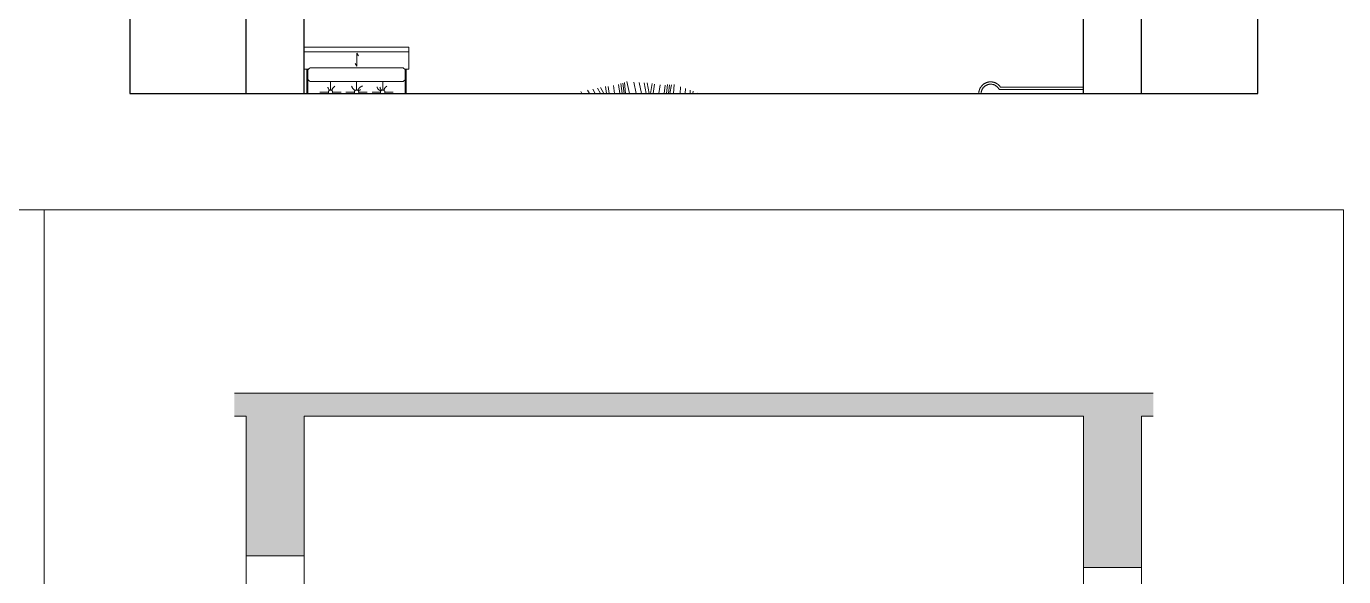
# Model space of a CAD drawing. Header units: millimetres. Extents: x 3162 to 221128, y -144913 to 11496.
# Drawn here: x 46602 to 52266, y -63737 to -61372 of the extents above; entities that cross this region are included whole.
import ezdxf
from ezdxf.xclip import XClip

# ---------------------------------------------------------------- set-up
doc = ezdxf.new("R2010")
doc.units = ezdxf.units.MM
doc.header["$LTSCALE"] = 10
doc.header["$XCLIPFRAME"] = 2
doc.linetypes.add('DASH', pattern=[8.89, 6.35, -2.54])
doc.linetypes.add('HIDDEN', pattern=[9.525, 6.35, -3.175])
for name, color, linetype, lineweight in [('Drawing【图框、表格】', 150, 'Continuous', 0), ('FC-Hatch【平面填充】', 250, 'Continuous', 0), ('FF-【活动成品家具】', 51, 'Continuous', 0), ('Hidden【虚线】', 136, 'DASH', 0), ('Wall【立面墙】', 252, 'Continuous', 0)]:
    doc.layers.add(name, color=color, linetype=linetype, lineweight=lineweight)
doc.layers.add('WALL【墙体】', color=7, linetype='Continuous')

# ---------------------------------------------------------------- blocks, each defined once
blk = doc.blocks.new('贵妃椅22')
for p, q in [((100, 0), (100, 600)), ((100, 600), (228.7, 600)), ((127.1, 600), (127.1, 0)), ((228.7, 600), (228.7, 585)), ((228.7, 585), (228.7, 585)), ((228.7, 585), (825, 585)), ((228.7, 585), (228.7, 576)), ((234, 579), (287.5, 579)), ((244.8, 579), (825, 579)), ((1223.7, 585), (825, 585)), ((1164.9, 579), (825, 579)), ((1218.4, 579), (1164.9, 579)), ((1350, 600), (1223.7, 600)), ((1223.7, 585), (1223.7, 600)), ((1223.7, 585), (1223.7, 585)), ((1223.7, 585), (1223.7, 576)), ((1322.9, 600), (1322.9, 0)), ((1350, 0), (1350, 600)), ((243.4, 15), (825, 15)), ((244.8, 21), (825, 21)), ((1164.9, 21), (825, 21)), ((1223.7, 15), (825, 15)), ((1218.2, 21), (1164.9, 21)), ((1223.7, 24), (1223.7, 15)), ((1223.7, 15), (1223.7, 0)), ((100, 0), (228.7, 0)), ((1350, 0), (1223.7, 0))]:
    blk.add_line(p, q)
at = {"color": 8, "ltscale": 150}
for p, q in [((220.9, 39.5), (220.9, 560.5)), ((300.9, 39.5), (300.9, 560.5)), ((1151.5, 39.5), (1151.5, 560.5)), ((1231.6, 39.5), (1231.6, 560.5)), ((158.9, 307.5), (142.9, 298.6)), ((1256.3, 307.5), (1240.3, 298.6)), ((142.9, 298.6), (208.4, 298.6)), ((208.4, 298.6), (192.4, 289.7)), ((1240.3, 298.6), (1314.6, 298.6)), ((1314.6, 298.6), (1298.6, 289.7))]:
    blk.add_line(p, q, dxfattribs=at)
at = {"color": 8, "linetype": 'HIDDEN', "ltscale": 150}
for p, q in [((361.2, 462), (361.2, 510.4)), ((543.7, 462), (543.7, 510.4)), ((726.2, 462), (726.2, 510.4)), ((908.7, 462), (908.7, 510.4)), ((1091.2, 462), (1091.2, 510.4)), ((348.7, 449.5), (304.9, 449.5)), ((361.2, 437), (361.2, 388.8)), ((373.7, 449.5), (424.7, 449.5)), ((531.2, 449.5), (484.8, 449.5)), ((543.7, 437), (543.7, 388.8)), ((556.2, 449.5), (607.2, 449.5)), ((713.7, 449.5), (667.3, 449.5)), ((726.2, 437), (726.2, 388.8)), ((738.7, 449.5), (789.8, 449.5)), ((896.2, 449.5), (845.2, 449.5)), ((908.7, 437), (908.7, 388.8)), ((921.2, 449.5), (967.6, 449.5)), ((1078.7, 449.5), (1027.7, 449.5)), ((1091.2, 437), (1091.2, 388.8)), ((1103.7, 449.5), (1147.6, 449.5)), ((361.2, 312.5), (361.2, 360.8)), ((543.7, 312.5), (543.7, 360.8)), ((726.2, 312.5), (726.2, 360.8)), ((908.7, 312.5), (908.7, 360.8)), ((1091.2, 312.5), (1091.2, 360.8)), ((348.7, 300), (304.9, 300)), ((361.2, 287.5), (361.2, 239.1)), ((373.7, 300), (424.7, 300)), ((531.2, 300), (484.8, 300)), ((543.7, 287.5), (543.7, 239.1)), ((556.2, 300), (607.2, 300)), ((713.7, 300), (667.3, 300)), ((726.2, 287.5), (726.2, 239.1)), ((738.7, 300), (789.8, 300)), ((896.2, 300), (845.2, 300)), ((908.7, 287.5), (908.7, 239.1)), ((921.2, 300), (967.6, 300)), ((1078.7, 300), (1027.7, 300)), ((1091.2, 287.5), (1091.2, 239.1)), ((1103.7, 300), (1147.6, 300)), ((361.2, 163), (361.2, 211.2)), ((543.7, 163), (543.7, 211.2)), ((726.2, 163), (726.2, 211.2)), ((908.7, 163), (908.7, 211.2)), ((1091.2, 163), (1091.2, 211.2)), ((348.7, 150.5), (304.9, 150.5)), ((361.2, 138), (361.2, 89.6)), ((373.7, 150.5), (424.7, 150.5)), ((531.2, 150.5), (484.8, 150.5)), ((543.7, 138), (543.7, 89.6)), ((556.2, 150.5), (607.2, 150.5)), ((713.7, 150.5), (667.3, 150.5)), ((724.6, 138), (724.6, 89.6)), ((738.7, 150.5), (789.8, 150.5)), ((896.2, 150.5), (845.2, 150.5)), ((908.7, 138), (908.7, 89.6)), ((921.2, 150.5), (967.6, 150.5)), ((1078.7, 150.5), (1027.7, 150.5)), ((1091.2, 138), (1091.2, 89.6)), ((1103.7, 150.5), (1147.6, 150.5))]:
    blk.add_line(p, q, dxfattribs=at)
at = {"linetype": 'HIDDEN', "ltscale": 150}
for p, q in [((228.7, 24), (228.7, 15)), ((243.4, 15), (228.7, 15)), ((228.7, 15), (228.7, 0)), ((234.2, 21), (287.5, 21))]:
    blk.add_line(p, q, dxfattribs=at)
for points in [[(234.2, 585), (234.2, 585), (287.5, 585)], [(1218.2, 585), (1218.2, 585), (1164.9, 585)], [(1164.9, 15), (1164.9, 15), (1218.2, 15)]]:
    blk.add_lwpolyline(points)
blk.add_lwpolyline([(287.5, 15), (287.5, 15), (234.2, 15)], dxfattribs=at)
at = {"color": 8, "linetype": 'HIDDEN', "ltscale": 150}
for centre in [(361.2, 449.5), (543.7, 449.5), (726.2, 449.5), (908.7, 449.5), (1091.2, 449.5), (361.2, 300), (543.7, 300), (726.2, 300), (908.7, 300), (1091.2, 300), (361.2, 150.5), (543.7, 150.5), (726.2, 150.5), (908.7, 150.5), (1091.2, 150.5)]:
    blk.add_circle(centre, 12.5, dxfattribs=at)
at = {"color": 8, "ltscale": 150}
for centre, start, end in [((241, 560.1), 110.22248, 178.83955), ((280.7, 560.1), 1.16045, 69.77752), ((1171.7, 560.1), 110.22248, 178.83955), ((1211.4, 560.1), 1.16045, 69.77752), ((1171.7, 39.9), 181.16045, 249.77752), ((1211.4, 39.9), 290.22248, 358.83955)]:
    blk.add_arc(centre, 20.1, start, end, dxfattribs=at)
for centre, radius, start, end in [((235.4, 582), 3.24, 111.9991, 248.0009), ((287.1, 582), 3.03, 278.61643, 81.38357), ((1165.4, 582), 3.03, 98.61643, 261.38357), ((1217, 582), 3.24, 291.9991, 68.0009), ((1216.6, 18), 3.38, 297.56224, 62.43776)]:
    blk.add_arc(centre, radius, start, end)
at = {"color": 8, "linetype": 'HIDDEN', "ltscale": 150}
for centre, radius, start, end in [((293.3, 410.9), 75.5, 38.78261, 66.19468), ((390, 458.6), 25.2, 96.86055, 173.3873), ((390.7, 435.6), 32.3, 100.33506, 132.54426), ((508.5, 454), 25.2, 6.6127, 83.13945), ((507.7, 431), 32.3, 45.20112, 79.66494), ((591.1, 430.5), 47.7, 110.16454, 149.56526), ((665.5, 423.9), 60.6, 33.1364, 67.72118), ((754.6, 458.7), 25.2, 96.86055, 173.3873), ((755.4, 435.7), 32.3, 100.33506, 132.31031), ((861.3, 430.5), 47.7, 30.43474, 69.83546), ((943.9, 454), 25.2, 96.86055, 173.3873), ((944.7, 431), 32.3, 100.33506, 134.79888), ((1042.3, 432.3), 47.7, 33.06424, 69.83546), ((1125.7, 432.7), 32.3, 100.33506, 134.79888), ((364.3, 403.1), 44.6, 109.38623, 160.22254), ((364.4, 426.8), 19.7, 131.0371, 180.22764), ((361.9, 413), 31.4, 26.92853, 71.74712), ((536.6, 408.3), 31.4, 101.27024, 153.07147), ((533.6, 422.1), 20.2, 0.05726, 44.87652), ((534.1, 398.4), 44.6, 19.79, 67.69562), ((728.8, 403.3), 44.4, 108.89453, 160.26121), ((728.9, 427), 19.6, 130.10186, 180.33389), ((730.6, 412), 31.4, 26.92853, 78.72976), ((918.3, 398.4), 44.6, 112.30438, 160.21), ((918.9, 422.1), 20.2, 135.12348, 179.94274), ((915.8, 408.3), 31.4, 26.92853, 78.72976), ((1099.3, 400.2), 44.6, 112.30438, 160.21), ((1099.9, 423.8), 20.2, 135.12348, 179.94274), ((1093.3, 407.1), 35.9, 28.56394, 77.20406), ((310, 284.5), 47.7, 30.43474, 69.83546), ((392.6, 307.9), 25.2, 96.86055, 173.3873), ((393.4, 284.9), 32.3, 100.33506, 134.79888), ((510.9, 306.9), 25.2, 6.6127, 83.13945), ((510.1, 283.9), 32.3, 45.20112, 79.66494), ((593.5, 283.5), 47.7, 110.16454, 149.56526), ((675.7, 284), 47.7, 30.43474, 69.83546), ((758.3, 307.5), 25.2, 96.86055, 173.3873), ((759, 284.5), 32.3, 100.33506, 134.79888), ((858.9, 283.5), 47.7, 30.43474, 69.83546), ((941.5, 306.9), 25.2, 96.86055, 173.3873), ((942.3, 283.9), 32.3, 100.33506, 134.79888), ((1059.2, 307.5), 25.2, 6.6127, 83.13945), ((1058.4, 284.5), 32.3, 45.20112, 79.66494), ((1141.8, 284), 47.7, 110.16454, 149.56526), ((367, 252.4), 44.6, 112.30438, 160.21), ((367.5, 276), 20.2, 135.12348, 179.94274), ((364.5, 262.2), 31.4, 26.92853, 78.72976), ((539, 261.3), 31.4, 101.27024, 153.07147), ((535.9, 275), 20.2, 0.05726, 44.87652), ((536.5, 251.4), 44.6, 19.79, 67.69562), ((732.6, 251.9), 44.6, 112.30438, 160.21), ((733.2, 275.6), 20.2, 135.12348, 179.94274), ((730.2, 261.8), 31.4, 26.92853, 78.72976), ((915.9, 251.4), 44.6, 112.30438, 160.21), ((916.5, 275), 20.2, 135.12348, 179.94274), ((913.5, 261.3), 31.4, 26.92853, 78.72976), ((1087.3, 261.8), 31.4, 101.27024, 153.07147), ((1084.2, 275.6), 20.2, 0.05726, 44.87652), ((1084.8, 251.9), 44.6, 19.79, 67.69562), ((295.9, 101.3), 82.6, 44.67845, 65.6546), ((396.1, 155.2), 25.2, 96.86055, 173.3873), ((396.9, 132.2), 32.3, 100.33506, 134.79888), ((511.2, 157.6), 25.2, 6.6127, 83.13945), ((510.4, 134.6), 32.3, 45.20112, 79.66494), ((593.8, 134.1), 47.7, 110.16454, 149.56526), ((678.1, 132.3), 47.7, 34.46683, 69.83546), ((760.7, 155.8), 25.2, 96.86055, 173.3873), ((761.5, 132.8), 32.3, 100.33506, 134.79888), ((858.7, 134.1), 47.7, 30.43474, 69.83546), ((941.3, 157.6), 25.2, 96.86055, 173.3873), ((942, 134.6), 32.3, 100.33506, 134.79888), ((1044.2, 137), 44.5, 30.41456, 70.55711), ((1125.2, 157.6), 25.2, 96.86055, 173.3873), ((1127.3, 130.8), 36.2, 101.28156, 134.23399), ((370.5, 99.7), 44.6, 112.30438, 160.21), ((366.9, 124.2), 16.1, 119.52426, 182.90395), ((361.2, 103.8), 40.3, 29.80407, 75.71701), ((539.2, 111.9), 31.4, 101.27024, 153.07147), ((536.2, 125.7), 20.2, 0.05726, 44.87652), ((536.8, 102), 44.6, 19.79, 67.69562), ((735.1, 100.2), 44.6, 112.96345, 160.21), ((735.7, 123.9), 20.2, 135.12348, 179.94274), ((727.1, 105.5), 38.5, 29.33652, 76.332), ((915.6, 102), 44.6, 112.30438, 160.21), ((916.2, 125.7), 20.2, 135.12348, 179.94274), ((913.2, 111.9), 31.4, 26.92853, 78.72976), ((1099.6, 102), 44.6, 114.11228, 160.21), ((1098.7, 126), 18.8, 134.71579, 180.81821), ((1098.2, 112.8), 30.1, 26.32413, 84.54431), ((241, 39.9), 20.1, 181.16045, 249.77752), ((280.7, 39.9), 20.1, 290.22248, 358.83955)]:
    blk.add_arc(centre, radius, start, end, dxfattribs=at)
at = {"linetype": 'HIDDEN', "ltscale": 150}
for centre, radius, start, end in [((235.8, 18), 3.38, 117.56224, 242.43776), ((287, 18), 3.04, 279.63366, 80.36634), ((1165.4, 18), 3.04, 99.63366, 260.36634)]:
    blk.add_arc(centre, radius, start, end, dxfattribs=at)
blk = doc.blocks.new('1800平10104199')
h = blk.add_hatch()
h.set_pattern_fill('ANSI38', color=8, scale=100, style=0)
h.set_pattern_definition([(45, (-2757.802, -6613.146), (-8.838835, 8.838835), []), (135, (-2757.802, -6613.146), (-26.516504, 8.838835), [31.25, -18.75])])
h.paths.add_polyline_path([(511.3, -760, 1), (410.5, -760, 1)])
h.paths.add_polyline_path([(635.4, -926.8, 1), (588.8, -926.8, 1)])
h.paths.add_polyline_path([(799.5, -1093.5, 1), (737.5, -1093.5, 1)])
h.paths.add_polyline_path([(755.5, -837.6, 1), (871.9, -837.6, 1)])
h.paths.add_polyline_path([(1031.1, -868.6, 1), (1116.5, -868.6, 1)])
h.paths.add_polyline_path([(1221.2, -802.7, 1), (1104.8, -802.7, 1)])
h.paths.add_polyline_path([(1109.5, -442.5, 1), (1047.5, -442.5, 1)])
h.paths.add_polyline_path([(1249.1, -252.4, 1), (1094, -252.4, 1)])
at = {"ltscale": 300}
for p, q in [((-1534.8, 1322.3), (1533.8, 1322.3)), ((-1534.8, 1322.3), (-1534.8, 965.8)), ((-946.5, 1322.3), (-946.5, 965.9)), ((-900.5, -677.7), (-900.5, 1322.3)), ((899.5, -677.7), (899.5, 1322.3)), ((945.5, 1322.3), (945.5, 965.9)), ((1533.8, 1322.3), (1533.8, 965.8)), ((1408.5, -150.2), (1357.1, -192.4)), ((-900.5, -677.7), (899.5, -677.7))]:
    blk.add_line(p, q, dxfattribs=at)
at = {"color": 8}
for p, q in [((-1524.8, 1322.3), (-1524.8, 960)), ((-956.5, 1322.3), (-956.5, 960)), ((-865.5, 1322.3), (-865.5, 1322.3)), ((-865.5, 1322.3), (-865.5, 1322.3)), ((955.5, 1322.3), (955.5, 960)), ((1523.8, 1322.3), (1523.8, 960)), ((-1241.4, 1247.3), (-1241.4, 1006.8)), ((1245.5, 1247.3), (1245.5, 1006.8)), ((-1372.9, 1127.1), (-1112.4, 1127.1)), ((1113.9, 1127.1), (1374.4, 1127.1)), ((903.4, 145.8), (899.2, 79.5)), ((907.5, 78.5), (936, 144.2)), ((914.6, 146.3), (910.4, 79.9)), ((920.4, 76.7), (948.8, 142.4)), ((941.2, 73.8), (969.6, 139.5)), ((963.9, 70.6), (992.3, 136.3)), ((993.6, 66.4), (1022, 132.1)), ((1031.5, 125.9), (1012.1, 61.1)), ((1037.9, 122), (1015.9, 59.2)), ((1046.6, 119.1), (1023.9, 56.7)), ((1054.5, 112.5), (1032.5, 49.7)), ((1074.6, 103.7), (1052.6, 40.9)), ((1096.9, 95), (1075, 32.2)), ((1082.7, 29), (1127.8, 84.6)), ((1107.8, 92.4), (1085.9, 29.6)), ((1094.6, 23.8), (1139.7, 79.4)), ((1113.8, 15.4), (1158.9, 71)), ((1134.9, 6.2), (1180, 61.8)), ((1162.3, -5.8), (1207.4, 49.8)), ((1214.9, 41.2), (1178.7, -15.9)), ((1219.9, 35.7), (1181.9, -18.8)), ((1227.6, 30.6), (1188.9, -23.4)), ((1233.4, 22.1), (1195.3, -32.4)), ((1250.4, 8.2), (1212.3, -46.3)), ((1269.6, -6.2), (1231.5, -60.7)), ((1238.1, -65.9), (1296.5, -24.5)), ((1279.3, -11.6), (1241.3, -66.1)), ((1248.1, -74.1), (1306.5, -32.7)), ((1264.4, -87.4), (1322.8, -46)), ((1282.1, -101.9), (1340.5, -60.5)), ((1305.3, -120.9), (1363.7, -79.5)), ((1368.6, -89.8), (1318.3, -135)), ((1372, -96.5), (1320.6, -138.7)), ((1378, -103.4), (1326.1, -145)), ((1381.3, -113.1), (1329.9, -155.4)), ((1393.9, -131.1), (1342.5, -173.4)), ((1416.4, -158), (1365.1, -200.3)), ((1362.1, -199.2), (1429.5, -175.1)), ((1369.5, -209.8), (1436.9, -185.7)), ((1381.5, -227), (1449, -202.9)), ((1394.7, -245.8), (1462.2, -221.7)), ((1411.9, -270.3), (1479.4, -246.2)), ((1481.3, -257.4), (1420.7, -287.4)), ((1482.8, -264.7), (1421.9, -291.5)), ((1486.7, -273.1), (1425.5, -299.1)), ((1487.2, -283.3), (1426.3, -310.1)), ((1494.5, -304), (1433.6, -330.8)), ((1503.4, -326.3), (1442.5, -353.1)), ((1508.9, -336), (1448.1, -362.8)), ((1445.5, -360.9), (1516.9, -355.9)), ((1449.8, -373.2), (1521.2, -368.2)), ((1456.7, -393), (1528.2, -388)), ((1464.4, -414.7), (1535.8, -409.7)), ((1474.3, -442.9), (1545.7, -437.9)), ((1544.6, -449.2), (1478.1, -461.7)), ((1543.2, -475.7), (1477.4, -485.1)), ((1544, -456.7), (1478.2, -466.1)), ((1544.7, -497.7), (1478.9, -507.1)), ((1545.5, -465.7), (1479.6, -474.3)), ((1547.2, -521.5), (1481.4, -530.9)), ((1482.1, -539.3), (1552.3, -553.7)), ((1483, -552.2), (1553.1, -566.7)), ((1549.9, -532.4), (1484.1, -541.8)), ((1484.4, -573.1), (1554.5, -587.6)), ((1485.9, -596.1), (1556, -610.5)), ((1545.3, -676.2), (1479.4, -667.5)), ((1550.2, -667.1), (1484.4, -657.6)), ((1551.2, -658), (1485.3, -649.3)), ((1553.7, -651), (1486.4, -645.1)), ((1487.8, -626), (1557.9, -640.4)), ((85, -697.7), (150.9, -689)), ((88.9, -721.3), (154.8, -712.6)), ((89.2, -732.5), (155.2, -723.8)), ((156.4, -720.8), (92.8, -753.7)), ((159.1, -733.5), (95.5, -766.4)), ((1466.7, -733.5), (1530.3, -766.4)), ((1469.3, -720.8), (1533, -753.7)), ((1536.5, -732.5), (1470.6, -723.8)), ((1536.8, -721.3), (1470.9, -712.6)), ((1540.8, -697.7), (1474.9, -689)), ((163.4, -754.1), (99.8, -786.9)), ((168.2, -776.5), (104.5, -809.4)), ((110.4, -808.4), (172.3, -790.7)), ((1457.6, -776.5), (1521.2, -809.4)), ((1462.3, -754.1), (1526, -786.9)), ((110.9, -815.8), (175, -794.4)), ((181.3, -812.5), (111.3, -827.2)), ((195, -839.2), (125, -853.9)), ((1493.2, -869.7), (1432.1, -843.6)), ((1500.4, -862.4), (1439.6, -835.4)), ((1503.8, -853.8), (1442.7, -827.7)), ((1508.1, -847.8), (1444.9, -823.9)), ((1451.4, -805.9), (1515, -838.7)), ((205.5, -859.6), (135.5, -874.3)), ((215.1, -878.3), (145.1, -893)), ((221.1, -889.8), (151, -904.5)), ((161.6, -923.1), (218.2, -888.3)), ((168.4, -932), (225, -897.2)), ((1402, -903.8), (1454.4, -952.5)), ((1408, -892.2), (1460.4, -941)), ((1469.6, -921.6), (1408.4, -895.4)), ((1472.9, -910.9), (1411.7, -884.8)), ((1483.1, -889.2), (1422, -863)), ((180.3, -952.9), (236.9, -918)), ((190.3, -972.4), (246.9, -937.6)), ((192.2, -982.5), (249.3, -948.4)), ((197.2, -990.2), (253.8, -955.4)), ((199.7, -997.3), (255.6, -959.3)), ((1381.7, -942.7), (1434.1, -991.5)), ((1392.3, -922.3), (1444.7, -971.1)), ((266.6, -975.1), (203.1, -1008.1)), ((287, -997), (223.5, -1030.1)), ((302.6, -1013.9), (239.1, -1046.9)), ((1375.8, -1058.1), (1324, -1016.4)), ((1390.9, -1042.1), (1339.1, -1000.4)), ((1399.8, -1036.9), (1348.5, -994.6)), ((1405.3, -1029.6), (1353.5, -987.9)), ((1411.2, -1024.9), (1356.7, -984.9)), ((1367.8, -969.3), (1420.2, -1018)), ((316.9, -1029.2), (253.4, -1062.3)), ((325.7, -1038.8), (262.2, -1071.8)), ((277.5, -1086.9), (322.6, -1038.1)), ((286.4, -1093.6), (331.5, -1044.8)), ((303.5, -1110.5), (348.6, -1061.6)), ((1279.5, -1065.5), (1316.8, -1126.6)), ((1293.9, -1050.2), (1331.2, -1111.3)), ((1354.1, -1085.6), (1302.3, -1043.9)), ((1302.8, -1040.7), (1340.1, -1101.8)), ((1360.1, -1076.2), (1308.3, -1034.5)), ((318.4, -1126.6), (363.5, -1077.8)), ((323, -1135.8), (368.7, -1087.5)), ((329.9, -1141.8), (375, -1093)), ((334.1, -1148), (377.8, -1096.3)), ((392.6, -1108.5), (340.4, -1157.5)), ((418.2, -1124.2), (365.9, -1173.1)), ((1245.8, -1180.4), (1207.2, -1126.3)), ((1255.8, -1177.8), (1217.8, -1123.2)), ((1263.1, -1172.3), (1224.5, -1118.2)), ((1270, -1169.4), (1228.3, -1116.1)), ((1243.2, -1104.1), (1280.5, -1165.2)), ((1263.8, -1082.2), (1301.1, -1143.3)), ((437.7, -1136.2), (385.5, -1185.1)), ((455.6, -1147.1), (403.4, -1196.1)), ((466.7, -1153.9), (414.5, -1202.9)), ((433.2, -1213.3), (463.5, -1154.1)), ((443.6, -1217.3), (473.9, -1158.1)), ((464.6, -1229), (494.9, -1169.8)), ((483.4, -1240.5), (513.6, -1181.3)), ((490.2, -1248.1), (521.2, -1189.3)), ((1112.6, -1184.8), (1132, -1253.7)), ((1132.2, -1172.9), (1151.7, -1241.8)), ((1150.2, -1162), (1169.6, -1230.9)), ((1198.6, -1212.4), (1160, -1158.3)), ((1161.3, -1155.3), (1180.8, -1224.2)), ((1207, -1205), (1168.4, -1150.9)), ((1227, -1191.7), (1188.4, -1137.6)), ((498.5, -1252.1), (528.8, -1192.9)), ((504.2, -1256.8), (532.4, -1195.3)), ((549.9, -1203.1), (512.8, -1264.3)), ((578.7, -1211.3), (541.7, -1272.5)), ((600.9, -1217.5), (563.8, -1278.7)), ((621, -1223.2), (583.9, -1284.5)), ((633.5, -1226.8), (596.4, -1288)), ((617.3, -1293), (630.5, -1227.8)), ((628.4, -1294.1), (641.6, -1228.9)), ((651.8, -1299.6), (664.9, -1234.5)), ((672.9, -1305.6), (686.1, -1240.5)), ((939.3, -1242.7), (939.5, -1314.3)), ((961.5, -1236.6), (961.6, -1308.2)), ((981.7, -1231), (981.8, -1302.6)), ((1014.7, -1292.5), (992.2, -1230)), ((994.2, -1227.5), (994.3, -1299.1)), ((1024.8, -1287.6), (1002.2, -1225.1)), ((1047.6, -1280.3), (1025, -1217.8)), ((1068.8, -1274.4), (1046.2, -1211.9)), ((1079.1, -1274.6), (1057.3, -1211.8)), ((1087.6, -1271.3), (1065.1, -1208.8)), ((1095, -1270.3), (1069.3, -1207.8)), ((1086.9, -1200.3), (1106.4, -1269.2)), ((681.6, -1311.1), (695.6, -1246.1)), ((690.6, -1312.7), (703.8, -1247.6)), ((697.4, -1315.7), (707.9, -1248.9)), ((726.9, -1251.7), (707.7, -1320.6)), ((756.9, -1251.8), (737.7, -1320.7)), ((779.9, -1251.8), (760.7, -1320.8)), ((800.8, -1251.9), (781.6, -1320.9)), ((813.8, -1251.9), (794.6, -1320.9)), ((827.1, -1318.1), (822.2, -1251.8)), ((851, -1317.2), (846.1, -1250.9)), ((873, -1317.2), (868.1, -1250.9)), ((892, -1319.3), (887.1, -1253)), ((899.4, -1320.4), (891.4, -1253.2)), ((910.4, -1250.7), (910.6, -1322.3))]:
    blk.add_line(p, q, dxfattribs=at)
for points in [[(-895.5, 1322.3, 0.39642), (-865.5, 1294), (-0.5, 1294), (868.6, 1294)], [(868.6, 1294), (868.6, -587.2, -0.325595), (818.6, -644.2), (-815.5, -644.2, -0.382387), (-865.5, -591.9), (-865.5, 1294)], [(-865.5, 522.2, 0.078778), (-456.2, 550.1, -0.068393), (490.7, 554.5, 0.079495), (868.6, 576.2)]]:
    blk.add_lwpolyline(points, format="xyb", dxfattribs=at)
for centre, radius in [((-1241.4, 1124.3), 99.6), ((1245.5, 1124.3), 99.6), ((-1241.4, 1124.3), 39.6), ((1245.5, 1124.3), 39.6)]:
    blk.add_circle(centre, radius, dxfattribs=at)
for centre, radius, start, end in [((868.5, 1324.1), 30.1, 270.0725, 356.5701), ((-336.9, 1171.8), 308.5, 175.3048, 198.6942), ((-531.6, 1469.5), 294.8, 247.5179, 264.267), ((-661.4, 952.7), 245, 40.4189, 85.9871), ((-2259.7, 935.8), 1636.4, 4.8098, 9.1892), ((-373.1, 4551.3), 3380.3, 266.8134, 276.1602), ((6.8, 946.1), 245, 94.0129, 139.5811), ((-203.6, 1170.5), 194.3, 306.5711, 5.89), ((145.4, 1106.9), 176.7, 151.7736, 201.6983), ((309.2, 1177.1), 194.3, 174.11, 233.4289), ((297.6, 2033.7), 856.1, 257.7438, 273.6284), ((98.7, 952.7), 245, 40.4189, 85.9871), ((-241.4, 1072.8), 378.3, 353.4947, 19.1867), ((477.9, 812.6), 387.8, 68.2026, 108.9817), ((737.4, 946.1), 245, 94.0129, 139.5811), ((644.8, 1327.3), 156.3, 261.5958, 298.9092), ((527, 1170.5), 194.3, 333.7371, 5.89), ((1216.3, 1044.5), 517, 163.6046, 172.3273), ((527, 1170.5), 194.3, 320.9404, 333.7371), ((745.2, 1073), 45.9, 165.3506, 223.2684), ((-662.1, 1043), 44.6, 314.4736, 42.1713), ((-2990.2, 1118.7), 2361.8, 357.3905, 358.8876), ((-185.5, 1019.5), 168.1, 337.017, 7.5368), ((177.6, 996.3), 54.7, 142.0833, 220.902), ((545.2, 1019.5), 168.1, 337.017, 7.5368), ((-451, 819.7), 194.3, 126.5711, 185.89), ((-1120.7, 936.2), 495.6, 344.0243, 8.7071), ((-203.6, 813.1), 194.3, 4.3181, 53.4289), ((309.2, 819.7), 194.3, 126.5711, 172.3641), ((527, 813.1), 194.3, 354.11, 53.4289), ((-1507, 923.2), 40.9, 115.784, 31.7834), ((-1240.7, 2490.7), 1563.2, 261.4814, 278.5186), ((-974.3, 923.2), 40.9, 148.2166, 64.216), ((152, 938.6), 183.4, 175.2233, 196.23), ((-193, 940), 329.9, 343.7954, 3.5554), ((1154.5, 929.9), 455.2, 176.9801, 197.479), ((973.3, 923.2), 40.9, 115.784, 31.7834), ((1239.7, 2490.7), 1563.2, 261.4814, 278.5186), ((1506, 923.2), 40.9, 148.2166, 64.216), ((314.8, -460.2), 1315.1, 65.0983, 100.0195), ((737.4, 1037.5), 245, 220.4189, 265.9871), ((-690.3, 5564.4), 4764.9, 267.8927, 277.5858), ((-380.9, -967.5), 1786.8, 97.8585, 98.4763), ((-661.4, 1044.1), 245, 274.0129, 278.3417), ((23.8, 1100.1), 272.5, 251.8082, 283.204), ((479.7, -680.2), 1492.8, 80.7251, 83.5186), ((-113.5, 845.3), 452.3, 220.7333, 256.9672), ((711.6, -1003.3), 1554.8, 93.6786, 116.8708), ((716, -228.3), 779.4, 92.6087, 126.6587), ((-277.1, 1136.4), 735.1, 240.1408, 264.511), ((815.2, -583.5), 648.3, 188.3552, 82.5258), ((-39.5, 1274.6), 1371.9, 255.0326, 276.4383), ((-65.8, -1304.9), 1207.9, 88.7545, 122.4486), ((27.4, -1252.5), 1157.2, 93.3188, 127.4147), ((892.2, -209.2), 378.7, 214.9316, 266.4293)]:
    blk.add_arc(centre, radius, start, end, dxfattribs=at)
at = {"ltscale": 300}
for centre, radius, start, end in [((-1507, 923.2), 50.9, 123.0907, 10.4547), ((-974.3, 923.2), 50.9, 169.5453, 56.9093), ((973.3, 923.2), 50.9, 123.0907, 10.4547), ((1506, 923.2), 50.9, 169.5453, 56.9093), ((-1240.7, 2490.7), 1573.2, 262.0985, 277.9015), ((1239.7, 2490.7), 1573.2, 262.0985, 277.9015), ((815.2, -583.5), 670.3, 188.0791, 82.7724)]:
    blk.add_arc(centre, radius, start, end, dxfattribs=at)
blk = doc.blocks.new('海龙_08063430')
at = {"layer": 'WALL【墙体】'}
for p, q in [((-3375, 1925), (3125, 1925)), ((-3125, 1675), (3125, 1675)), ((-3125, -1675), (3125, -1675)), ((-3375, -1925), (3375, -1925))]:
    blk.add_line(p, q, dxfattribs=at)
at = {"layer": 'FF-【活动成品家具】', "xscale": 0.75, "yscale": 0.75, "zscale": 0.75}
blk.add_blockref('贵妃椅22', (-330.3, 1225), dxfattribs=at)
at = {"layer": 'FF-【活动成品家具】', "xscale": -1, "rotation": 180}
blk.add_blockref('1800平10104199', (-1024.5, -352.7), dxfattribs=at)

msp = doc.modelspace()

# ---------------------------------------------------------------- hatches: boundary and pattern name
at = {"layer": 'FC-Hatch【平面填充】'}
h = msp.add_hatch(dxfattribs=at)
h.set_pattern_fill('钢筋混凝土', color=256, scale=50, angle=180, style=0, pattern_type=2)
h.set_pattern_definition([(225, (0, 0), (35.35534, -35.35534), []), (230, (0, 0), (-71.72602, 6.27522), [7.5, -82.5]), (175, (0, 0), (13.87511, -75.21923), [6, -66]), (280.4514, (-5.98, 0.52), (-57.85092, -68.94393), [6.374, -70.1142]), (226.1842, (-2e-15, -20), (-106.72409, 16.55189), [11.25, -123.75]), (276.6356, (-8.89, -18.62), (-93.46626, -97.41178), [9.56105, -105.1713]), (171.1842, (-2e-15, -20), (-93.46618, -97.41189), [9, -99]), (201, (-10, -15), (-59.690703, 40.261893), [7.5, -82.5]), (146, (-10, -15), (-24.33156, -72.515006), [6, -66]), (251.4514, (-14.974, -11.645), (-84.022234, -32.25304), [6.374, -70.1142]), (217.5, (0, 0), (-1.2159855, -33.289385), [0.5, -65.2, 0.5, -67, 0.5, -66.25]), (187.5, (0, 0), (-26.306954, -39.441171), [0.5, -38.2, 0.5, -63.7, 0.5, -25.25]), (147.5, (22.3, -3e-15), (-53.382244, 2.255487), [0.5, -25, 0.5, -78, 0.5, -103.5]), (137.5, (32.3, -4e-15), (-58.318617, -10.010498), [0.5, -32.5, 0.5, -51.8, 0.5, -73.5])])
h.paths.add_polyline_path([(47497, -62947.6), (51447, -62947.6), (51447, -63047.6), (51397, -63047.6), (51397, -63697.6), (51147, -63697.6), (51147, -63047.6), (47797, -63047.6), (47797, -63647.6), (47547, -63647.6), (47547, -63047.6), (47497, -63047.6)])

# ---------------------------------------------------------------- linework, layer by layer
at = {"layer": 'Drawing【图框、表格】'}
msp.add_line((46678.2, -73458.5), (46678.2, -62160.7), dxfattribs=at)
msp.add_lwpolyline([(38190.5, -73458.5), (38190.5, -62160.7), (52265.8, -62160.7), (52265.8, -73458.5)], close=True, dxfattribs=at)
msp.add_lwpolyline([(38190.5, -73458.5), (38190.5, -62160.7), (52265.8, -62160.7), (52265.8, -73458.5)], close=True, dxfattribs=at)
at = {"layer": 'Hidden【虚线】'}
msp.add_lwpolyline([(51897, -61660.7), (51897, -58267.7), (47047, -58267.7), (47047, -61660.7)], close=True, dxfattribs=at)
at = {"layer": 'Wall【立面墙】'}
msp.add_line((51447, -62947.6), (47497, -62947.6), dxfattribs=at)
msp.add_lwpolyline([(51447, -63047.6), (51397, -63047.6), (51397, -63697.6), (51147, -63697.6), (51147, -63047.6), (47797, -63047.6), (47797, -63647.6), (47547, -63647.6), (47547, -63047.6), (47497, -63047.6)], dxfattribs=at)
for points in [[(47797, -66547.6), (47797, -63647.6), (47547, -63647.6), (47547, -66547.6)], [(51147, -66547.6), (51147, -63697.6), (51397, -63697.6), (51397, -66547.6)]]:
    msp.add_lwpolyline(points, close=True, dxfattribs=at)

# ---------------------------------------------------------------- block references
at = {"layer": 'WALL【墙体】'}
ref = msp.add_blockref('海龙_08063430', (49472, -62142.7), dxfattribs=dict(at, rotation=89.99999999999999))
XClip(ref).set_block_clipping_path([(482.0091080496, -2424.9999677839), (3875.0000029715, 2425.0000322161)])

doc.saveas('drawing.dxf')
